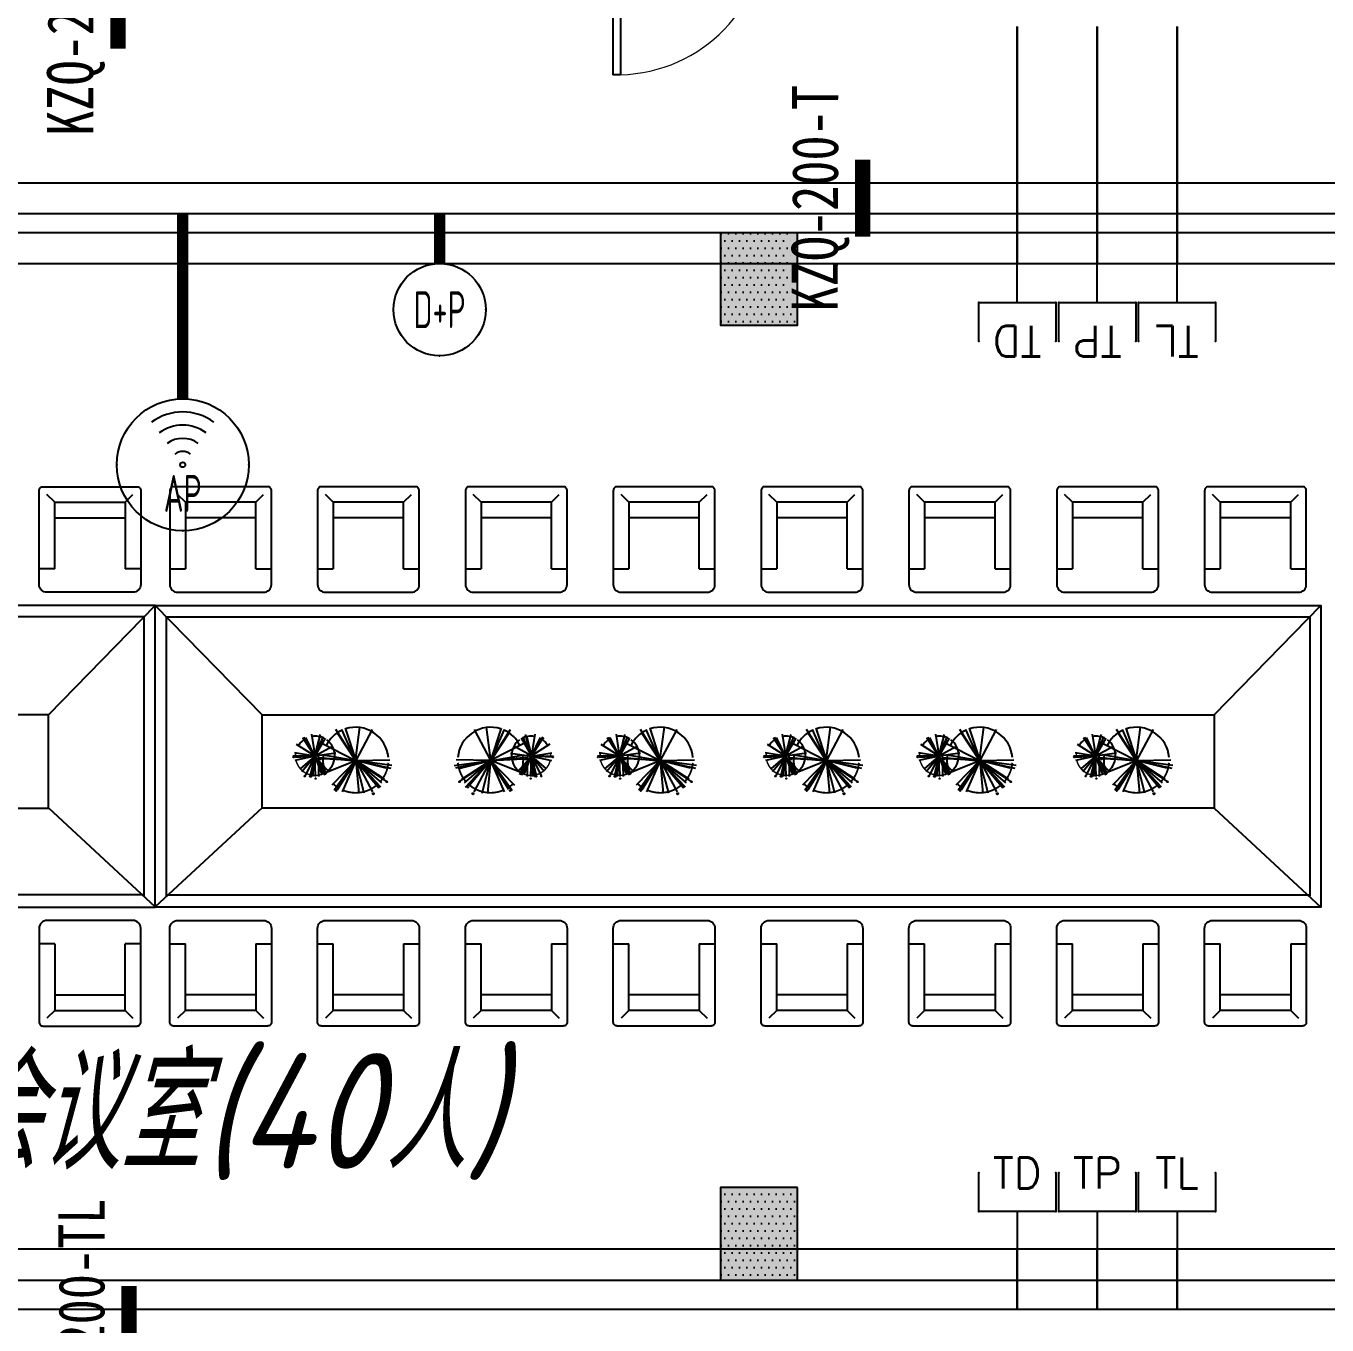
# Model space of a CAD drawing. Extents: x 1398449 to 2142961, y 256969 to 1032940.
# Drawn here: x 1572130 to 1580578, y 309225 to 317659 of the extents above; entities that cross this region are included whole.
import ezdxf
from ezdxf.enums import TextEntityAlignment as Align

# ---------------------------------------------------------------- set-up
doc = ezdxf.new("R2010")
doc.units = 0
doc.header["$LTSCALE"] = 1500
doc.header["$PDSIZE"] = 50
for name, color, linetype in [('1-建筑底图', 8, 'Continuous'), ('CABLETRAY_PDS', 6, 'Continuous'), ('COLU', 7, 'Continuous'), ('EQUIP-通讯', 3, 'Continuous'), ('WIRE-综合布线', 5, 'Continuous'), ('光纤点位', 3, 'Continuous'), ('内网桥架', 1, 'Continuous'), ('墙填充', 252, 'Continuous'), ('抗震支吊架', 2, 'Continuous'), ('红机电话', 3, 'Continuous'), ('结构柱子', 253, 'Continuous'), ('蓝机电话', 3, 'Continuous')]:
    doc.layers.add(name, color=color, linetype=linetype)
doc.layers.add('内网线路', color=1, linetype='Continuous', lineweight=30)
doc.styles.add('_TEL_ATTDEF', font='GBENOR', dxfattribs={"width": 0.8, "height": 3, "bigfont": 'GBCBIG'})
doc.styles.add('_TEL_DIM', font='SIMPLEX', dxfattribs={"width": 0.8, "height": 3.5, "bigfont": 'HZTXT'})
doc.styles.add('kzcad', font='', dxfattribs={"width": 0.8})
doc.styles.get("Standard").update_dxf_attribs({"font": 'gbeitc.shx', "bigfont": 'gbcbig.shx'})
doc.styles.get('kzcad').set_extended_font_data('SimSun')
doc.linetypes.add('JIEDI', pattern='A,1.25,-0.25,0.25,-0.25,0.625,["/",Standard,S=0.6,R=0,X=0,Y=-0.3],0.625,-0.25,0.25,-0.25', length=4)
pattern_1 = [(0, (-733263.436, -708672.53), (23.8125, 47.625), [0, -47.625])]

# ---------------------------------------------------------------- blocks, each defined once
blk = doc.blocks.new('A$C737A27E0')
at = {"layer": '结构柱子'}
h = blk.add_hatch(color=6, dxfattribs=at)
h.dxf.hatch_style = 1
h.paths.add_polyline_path([(26750, 13700), (26750, 14300), (26250, 14300), (26250, 13700)])
h = blk.add_hatch(color=6, dxfattribs=at)
h.dxf.hatch_style = 1
h.paths.add_polyline_path([(26750, 8100), (26250, 8100), (26250, 7500), (26750, 7500)])
at = {"layer": '结构柱子', "color": 6}
for points in [[(26750, 14300), (26250, 14300), (26250, 13700), (26750, 13700)], [(26750, 8100), (26250, 8100), (26250, 7500), (26750, 7500)]]:
    blk.add_lwpolyline(points, close=True, dxfattribs=at)
blk = doc.blocks.new('A$C6ABE5480')
at = {"layer": '墙填充'}
h = blk.add_hatch(dxfattribs=at)
h.set_pattern_fill('DOTS', color=256, scale=30)
h.set_pattern_definition(pattern_1)
h.paths.add_polyline_path([(26750, 13700), (26750, 14300), (26250, 14300), (26250, 13700)])
h = blk.add_hatch(dxfattribs=at)
h.set_pattern_fill('DOTS', color=256, scale=30)
h.set_pattern_definition(pattern_1)
h.paths.add_polyline_path([(26750, 8100), (26250, 8100), (26250, 7500), (26750, 7500)])
at = {"layer": 'COLU', "color": 6}
for points in [[(26750, 14300), (26250, 14300), (26250, 13700), (26750, 13700)], [(26750, 8100), (26250, 8100), (26250, 7500), (26750, 7500)]]:
    blk.add_lwpolyline(points, close=True, dxfattribs=at)
blk = doc.blocks.new('$DorLib2D$00000001')
for p, q in [((0.45, 0.975), (0.5, 0.975)), ((0.45, 0), (0.45, 0.975)), ((0.5, 0), (0.5, 0.975)), ((0.5, 0), (0.45, 0))]:
    blk.add_line(p, q)
at = {"lineweight": 13}
blk.add_arc((0.475, 0), 0.975, 91.46928, 180, dxfattribs=at)
blk = doc.blocks.new('1-五层建筑底图')
at = {"layer": '1-建筑底图'}
for p, q in [((62050, 29000), (45500, 29000)), ((45500, 28800), (62050, 28800)), ((53225.9, 27249.4), (53175.1, 27300.2)), ((53683.1, 27249.4), (53733.9, 27300.2)), ((54074.2, 27249.4), (54023.4, 27300.2)), ((54531.4, 27249.4), (54582.2, 27300.2)), ((55034.2, 27249.4), (54983.4, 27300.2)), ((55491.4, 27249.4), (55542.2, 27300.2)), ((55994.2, 27249.4), (55943.4, 27300.2)), ((56451.4, 27249.4), (56502.2, 27300.2)), ((56954.2, 27249.4), (56903.4, 27300.2)), ((57411.4, 27249.4), (57462.2, 27300.2)), ((57914.2, 27249.4), (57863.4, 27300.2)), ((58371.4, 27249.4), (58422.2, 27300.2)), ((58874.2, 27249.4), (58823.4, 27300.2)), ((59331.4, 27249.4), (59382.2, 27300.2)), ((59834.2, 27249.4), (59783.4, 27300.2)), ((60291.4, 27249.4), (60342.2, 27300.2)), ((60794.2, 27249.4), (60743.4, 27300.2)), ((61251.4, 27249.4), (61302.2, 27300.2)), ((53225.9, 27249.4), (53683.1, 27249.4)), ((53225.9, 26817.6), (53225.9, 27249.4)), ((53683.1, 27249.4), (53683.1, 26817.6)), ((54531.4, 27249.4), (54074.2, 27249.4)), ((54074.2, 27249.4), (54074.2, 26817.6)), ((54531.4, 26817.6), (54531.4, 27249.4)), ((55491.4, 27249.4), (55034.2, 27249.4)), ((55034.2, 27249.4), (55034.2, 26817.6)), ((55491.4, 26817.6), (55491.4, 27249.4)), ((56451.4, 27249.4), (55994.2, 27249.4)), ((55994.2, 27249.4), (55994.2, 26817.6)), ((56451.4, 26817.6), (56451.4, 27249.4)), ((57411.4, 27249.4), (56954.2, 27249.4)), ((56954.2, 27249.4), (56954.2, 26817.6)), ((57411.4, 26817.6), (57411.4, 27249.4)), ((58371.4, 27249.4), (57914.2, 27249.4)), ((57914.2, 27249.4), (57914.2, 26817.6)), ((58371.4, 26817.6), (58371.4, 27249.4)), ((59331.4, 27249.4), (58874.2, 27249.4)), ((58874.2, 27249.4), (58874.2, 26817.6)), ((59331.4, 26817.6), (59331.4, 27249.4)), ((60291.4, 27249.4), (59834.2, 27249.4)), ((59834.2, 27249.4), (59834.2, 26817.6)), ((60291.4, 26817.6), (60291.4, 27249.4)), ((61251.4, 27249.4), (60794.2, 27249.4)), ((60794.2, 27249.4), (60794.2, 26817.6)), ((61251.4, 26817.6), (61251.4, 27249.4)), ((53225.9, 27147.8), (53683.1, 27147.8)), ((54531.4, 27147.8), (54074.2, 27147.8)), ((55491.4, 27147.8), (55034.2, 27147.8)), ((56451.4, 27147.8), (55994.2, 27147.8)), ((57411.4, 27147.8), (56954.2, 27147.8)), ((58371.4, 27147.8), (57914.2, 27147.8)), ((59331.4, 27147.8), (58874.2, 27147.8)), ((60291.4, 27147.8), (59834.2, 27147.8)), ((61251.4, 27147.8), (60794.2, 27147.8)), ((53225.9, 26817.6), (53124.3, 26817.6)), ((53784.7, 26817.6), (53683.1, 26817.6)), ((53972.6, 26817.6), (54074.2, 26817.6)), ((54531.4, 26817.6), (54633, 26817.6)), ((54932.6, 26817.6), (55034.2, 26817.6)), ((55491.4, 26817.6), (55593, 26817.6)), ((55892.6, 26817.6), (55994.2, 26817.6)), ((56451.4, 26817.6), (56553, 26817.6)), ((56852.6, 26817.6), (56954.2, 26817.6)), ((57411.4, 26817.6), (57513, 26817.6)), ((57812.6, 26817.6), (57914.2, 26817.6)), ((58371.4, 26817.6), (58473, 26817.6)), ((58772.6, 26817.6), (58874.2, 26817.6)), ((59331.4, 26817.6), (59433, 26817.6)), ((59732.6, 26817.6), (59834.2, 26817.6)), ((60291.4, 26817.6), (60393, 26817.6)), ((60692.6, 26817.6), (60794.2, 26817.6)), ((61251.4, 26817.6), (61353, 26817.6)), ((53878.7, 26579.3), (53185.7, 25870.5)), ((53878.7, 26579.3), (54571.7, 25870.5)), ((60753.8, 25869.8), (61446.8, 26578.6)), ((53806.7, 26506.6), (46382.5, 26506.6)), ((53806.7, 24694.1), (53806.7, 26507.3)), ((53950.7, 24694.1), (53950.7, 26507.3)), ((53950.7, 26506.6), (61374.8, 26506.6)), ((61374.8, 26506.6), (61374.8, 24693.4)), ((53185.7, 25869.8), (47003.5, 25869.8)), ((53185.7, 25264.4), (53185.7, 25870.5)), ((54571.7, 25264.4), (54571.7, 25870.5)), ((54571.7, 25869.8), (60753.8, 25869.8)), ((60753.8, 25869.8), (60753.8, 25264.4)), ((55178.3, 25572.6), (55051.2, 25774.3)), ((55178.3, 25572.6), (55089.6, 25774.9)), ((55111.8, 25783.4), (55180.1, 25572.1)), ((55178.3, 25572.6), (55207.2, 25789.6)), ((55287.8, 25774), (55180.1, 25572.1)), ((55948.3, 25774), (56056, 25572.1)), ((56057.7, 25572.6), (56028.9, 25789.6)), ((56124.2, 25783.4), (56056, 25572.1)), ((56057.7, 25572.6), (56146.4, 25774.9)), ((56057.7, 25572.6), (56184.9, 25774.3)), ((57156, 25572.6), (57028.9, 25774.3)), ((57156, 25572.6), (57067.3, 25774.9)), ((57089.5, 25783.4), (57157.8, 25572.1)), ((57156, 25572.6), (57184.9, 25789.6)), ((57265.5, 25774), (57157.8, 25572.1)), ((58234.6, 25572.6), (58107.4, 25774.3)), ((58234.6, 25572.6), (58145.9, 25774.9)), ((58168.1, 25783.4), (58236.3, 25572.1)), ((58234.6, 25572.6), (58263.5, 25789.6)), ((58344, 25774), (58236.3, 25572.1)), ((59230.4, 25572.6), (59103.2, 25774.3)), ((59230.4, 25572.6), (59141.7, 25774.9)), ((59163.8, 25783.4), (59232.1, 25572.1)), ((59230.4, 25572.6), (59259.2, 25789.6)), ((59339.8, 25774), (59232.1, 25572.1)), ((60248.1, 25572.6), (60120.9, 25774.3)), ((60248.1, 25572.6), (60159.4, 25774.9)), ((60181.5, 25783.4), (60249.8, 25572.1)), ((60248.1, 25572.6), (60276.9, 25789.6)), ((60357.5, 25774), (60249.8, 25572.1)), ((54841.5, 25725.2), (54914.8, 25602.1)), ((54914.8, 25602.2), (54846.4, 25708.3)), ((54914.8, 25602.1), (54855.8, 25721.7)), ((54893.1, 25743.5), (54914.1, 25608.3)), ((54914.6, 25603), (54952.5, 25740.9)), ((54946.7, 25731.3), (54914.6, 25603)), ((54914.6, 25603), (54968.3, 25724.1)), ((54981.1, 25717.8), (54915, 25602)), ((55056.6, 25756.3), (55178.3, 25572.6)), ((56179.5, 25756.3), (56057.7, 25572.6)), ((56255, 25717.8), (56321, 25602)), ((56321.5, 25603), (56267.7, 25724.1)), ((56321.5, 25603), (56283.5, 25740.9)), ((56289.3, 25731.3), (56321.5, 25603)), ((56394.5, 25725.2), (56321.2, 25602.1)), ((56321.2, 25602.1), (56380.2, 25721.7)), ((56321.2, 25602.2), (56389.6, 25708.3)), ((56342.9, 25743.5), (56322, 25608.3)), ((56819.2, 25725.2), (56892.5, 25602.1)), ((56892.5, 25602.2), (56824.1, 25708.3)), ((56892.5, 25602.1), (56833.5, 25721.7)), ((56870.8, 25743.5), (56891.8, 25608.3)), ((56892.3, 25603), (56930.2, 25740.9)), ((56924.4, 25731.3), (56892.3, 25603)), ((56892.3, 25603), (56946, 25724.1)), ((56958.8, 25717.8), (56892.7, 25602)), ((57034.3, 25756.3), (57156, 25572.6)), ((57897.8, 25725.2), (57971.1, 25602.1)), ((57971.1, 25602.2), (57902.7, 25708.3)), ((57971.1, 25602.1), (57912.1, 25721.7)), ((57949.4, 25743.5), (57970.3, 25608.3)), ((57970.8, 25603), (58008.8, 25740.9)), ((58003, 25731.3), (57970.8, 25603)), ((57970.8, 25603), (58024.6, 25724.1)), ((58037.3, 25717.8), (57971.3, 25602)), ((58112.8, 25756.3), (58234.6, 25572.6)), ((58893.6, 25725.2), (58966.8, 25602.1)), ((58966.9, 25602.2), (58898.4, 25708.3)), ((58966.8, 25602.1), (58907.8, 25721.7)), ((58945.1, 25743.5), (58966.1, 25608.3)), ((58966.6, 25603), (59004.5, 25740.9)), ((58998.7, 25731.3), (58966.6, 25603)), ((58966.6, 25603), (59020.4, 25724.1)), ((59033.1, 25717.8), (58967, 25602)), ((59108.6, 25756.3), (59230.4, 25572.6)), ((59911.3, 25725.2), (59984.5, 25602.1)), ((59984.6, 25602.2), (59916.1, 25708.3)), ((59984.5, 25602.1), (59925.5, 25721.7)), ((59962.8, 25743.5), (59983.8, 25608.3)), ((59984.3, 25603), (60022.2, 25740.9)), ((60016.4, 25731.3), (59984.3, 25603)), ((59984.3, 25603), (60038.1, 25724.1)), ((60050.8, 25717.8), (59984.7, 25602)), ((60126.3, 25756.3), (60248.1, 25572.6)), ((54914.8, 25602.2), (54771.8, 25602.3)), ((54914.5, 25603.2), (54773.9, 25602)), ((54782.6, 25599.3), (54914.8, 25602.2)), ((54782.8, 25593.9), (54914.8, 25602.2)), ((54914.8, 25602.2), (54782.9, 25622.1)), ((54914.8, 25602.2), (54785.3, 25574.1)), ((54794.6, 25679.3), (54914.5, 25603.2)), ((54914.6, 25602.1), (54818.8, 25518.3)), ((54831.4, 25501), (54914.8, 25602.2)), ((54914.8, 25602.2), (54854.4, 25477.7)), ((54914.8, 25602.2), (54884, 25475)), ((54888.8, 25462.7), (54914.8, 25602.2)), ((54902.7, 25469.3), (54914.8, 25602.2)), ((54914.5, 25603.2), (55030.1, 25665.6)), ((54990.7, 25481.2), (54914.5, 25603.2)), ((54960.5, 25489.4), (54914.5, 25603.2)), ((55050.9, 25620.9), (54914.8, 25602.2)), ((54914.8, 25602.2), (55003.2, 25501.8)), ((54919.5, 25468.8), (54914.8, 25602.2)), ((54914.8, 25602.2), (54980.4, 25478)), ((54941.2, 25469.1), (54938.1, 25612.8)), ((55180.2, 25571.9), (54961, 25609.2)), ((54968.1, 25680.8), (55171.1, 25577)), ((56055.9, 25571.9), (56275, 25609.2)), ((56267.9, 25680.8), (56065, 25577)), ((56185.1, 25620.9), (56321.2, 25602.2)), ((56321.5, 25603.2), (56205.9, 25665.6)), ((56321.2, 25602.2), (56232.8, 25501.8)), ((56245.3, 25481.2), (56321.5, 25603.2)), ((56321.2, 25602.2), (56255.6, 25478)), ((56275.5, 25489.4), (56321.5, 25603.2)), ((56294.8, 25469.1), (56297.9, 25612.8)), ((56316.5, 25468.8), (56321.2, 25602.2)), ((56321.2, 25602.2), (56453.1, 25622.1)), ((56321.2, 25602.2), (56464.2, 25602.3)), ((56321.2, 25602.2), (56450.8, 25574.1)), ((56453.4, 25599.3), (56321.2, 25602.2)), ((56453.3, 25593.9), (56321.2, 25602.2)), ((56321.2, 25602.2), (56352, 25475)), ((56347.2, 25462.7), (56321.2, 25602.2)), ((56333.3, 25469.3), (56321.2, 25602.2)), ((56404.7, 25501), (56321.2, 25602.2)), ((56321.2, 25602.2), (56381.6, 25477.7)), ((56321.4, 25602.1), (56417.2, 25518.3)), ((56441.4, 25679.3), (56321.5, 25603.2)), ((56321.5, 25603.2), (56462.1, 25602)), ((56892.5, 25602.2), (56749.5, 25602.3)), ((56892.2, 25603.2), (56751.6, 25602)), ((56760.3, 25599.3), (56892.5, 25602.2)), ((56760.5, 25593.9), (56892.5, 25602.2)), ((56892.5, 25602.2), (56760.6, 25622.1)), ((56892.5, 25602.2), (56763, 25574.1)), ((56772.3, 25679.3), (56892.2, 25603.2)), ((56892.3, 25602.1), (56796.5, 25518.3)), ((56809.1, 25501), (56892.5, 25602.2)), ((56892.5, 25602.2), (56832.1, 25477.7)), ((56892.5, 25602.2), (56861.7, 25475)), ((56866.5, 25462.7), (56892.5, 25602.2)), ((56880.4, 25469.3), (56892.5, 25602.2)), ((56892.2, 25603.2), (57007.8, 25665.6)), ((56968.4, 25481.2), (56892.2, 25603.2)), ((56938.2, 25489.4), (56892.2, 25603.2)), ((57028.6, 25620.9), (56892.5, 25602.2)), ((56892.5, 25602.2), (56980.9, 25501.8)), ((56897.2, 25468.8), (56892.5, 25602.2)), ((56892.5, 25602.2), (56958.1, 25478)), ((56918.9, 25469.1), (56915.8, 25612.8)), ((57157.9, 25571.9), (56938.7, 25609.2)), ((56945.8, 25680.8), (57148.8, 25577)), ((57971.1, 25602.2), (57828.1, 25602.3)), ((57970.8, 25603.2), (57830.2, 25602)), ((57838.9, 25599.3), (57971.1, 25602.2)), ((57839, 25593.9), (57971.1, 25602.2)), ((57971.1, 25602.2), (57839.2, 25622.1)), ((57971.1, 25602.2), (57841.5, 25574.1)), ((57850.9, 25679.3), (57970.8, 25603.2)), ((57970.9, 25602.1), (57875.1, 25518.3)), ((57887.6, 25501), (57971.1, 25602.2)), ((57971.1, 25602.2), (57910.7, 25477.7)), ((57971.1, 25602.2), (57940.3, 25475)), ((57945.1, 25462.7), (57971.1, 25602.2)), ((57959, 25469.3), (57971.1, 25602.2)), ((57970.8, 25603.2), (58086.4, 25665.6)), ((58047, 25481.2), (57970.8, 25603.2)), ((58016.8, 25489.4), (57970.8, 25603.2)), ((58107.2, 25620.9), (57971.1, 25602.2)), ((57971.1, 25602.2), (58059.5, 25501.8)), ((57975.8, 25468.8), (57971.1, 25602.2)), ((57971.1, 25602.2), (58036.7, 25478)), ((57997.5, 25469.1), (57994.4, 25612.8)), ((58236.4, 25571.9), (58017.3, 25609.2)), ((58024.4, 25680.8), (58227.3, 25577)), ((58966.9, 25602.2), (58823.8, 25602.3)), ((58966.5, 25603.2), (58826, 25602)), ((58834.6, 25599.3), (58966.9, 25602.2)), ((58834.8, 25593.9), (58966.9, 25602.2)), ((58966.9, 25602.2), (58834.9, 25622.1)), ((58966.9, 25602.2), (58837.3, 25574.1)), ((58846.7, 25679.3), (58966.5, 25603.2)), ((58966.6, 25602.1), (58870.8, 25518.3)), ((58883.4, 25501), (58966.9, 25602.2)), ((58966.9, 25602.2), (58906.4, 25477.7)), ((58966.9, 25602.2), (58936, 25475)), ((58940.8, 25462.7), (58966.9, 25602.2)), ((58954.7, 25469.3), (58966.8, 25602.2)), ((58966.5, 25603.2), (59082.1, 25665.6)), ((59042.7, 25481.2), (58966.5, 25603.2)), ((59012.5, 25489.4), (58966.5, 25603.2)), ((58971.5, 25468.8), (58966.8, 25602.2)), ((59102.9, 25620.9), (58966.9, 25602.2)), ((58966.9, 25602.2), (59055.2, 25501.8)), ((58966.9, 25602.2), (59032.4, 25478)), ((58993.2, 25469.1), (58990.2, 25612.8)), ((59232.2, 25571.9), (59013, 25609.2)), ((59020.1, 25680.8), (59223.1, 25577)), ((59984.6, 25602.2), (59841.5, 25602.3)), ((59984.2, 25603.2), (59843.7, 25602)), ((59852.3, 25599.3), (59984.6, 25602.2)), ((59852.5, 25593.9), (59984.6, 25602.2)), ((59984.6, 25602.2), (59852.7, 25622.1)), ((59984.6, 25602.2), (59855, 25574.1)), ((59864.4, 25679.3), (59984.2, 25603.2)), ((59984.3, 25602.1), (59888.5, 25518.3)), ((59901.1, 25501), (59984.6, 25602.2)), ((59984.6, 25602.2), (59924.1, 25477.7)), ((59984.6, 25602.2), (59953.7, 25475)), ((59958.5, 25462.7), (59984.6, 25602.2)), ((59972.4, 25469.3), (59984.5, 25602.2)), ((59984.2, 25603.2), (60099.8, 25665.6)), ((60060.4, 25481.2), (59984.2, 25603.2)), ((60030.2, 25489.4), (59984.2, 25603.2)), ((59989.2, 25468.8), (59984.5, 25602.2)), ((60120.6, 25620.9), (59984.6, 25602.2)), ((59984.6, 25602.2), (60072.9, 25501.8)), ((59984.6, 25602.2), (60050.1, 25478)), ((60010.9, 25469.1), (60007.9, 25612.8)), ((60249.9, 25571.9), (60030.7, 25609.2)), ((60037.8, 25680.8), (60240.8, 25577)), ((54942.4, 25593.3), (55180.2, 25571.9)), ((54958.5, 25485.2), (55178.3, 25572.6)), ((55180.1, 25572.1), (54969.9, 25583.4)), ((55180.1, 25572.1), (55024.2, 25413.5)), ((55180.1, 25572.1), (55040.1, 25379)), ((55178.3, 25572.6), (55042.6, 25381.7)), ((55054.8, 25390.7), (55180.1, 25572.1)), ((55062.2, 25385.7), (55180.1, 25572.1)), ((55180.1, 25572.1), (55091.4, 25369.6)), ((55415.8, 25540.4), (55178.1, 25572.7)), ((55377, 25523.4), (55178.3, 25572.6)), ((55377.6, 25439.6), (55178.3, 25572.6)), ((55179.8, 25572.1), (55402.7, 25578.4)), ((55179.8, 25572.1), (55408.8, 25523.9)), ((55180, 25571.6), (55199.5, 25360.4)), ((55350.1, 25428.6), (55180.1, 25572.1)), ((55366.8, 25451.1), (55180.1, 25572.1)), ((55343, 25400.5), (55180.1, 25572.1)), ((55180.1, 25572.1), (55321.6, 25406)), ((55180.1, 25572.1), (55289.1, 25368.8)), ((55235.1, 25360.4), (55180.1, 25572.1)), ((55820.2, 25540.4), (56057.9, 25572.7)), ((56056.2, 25572.1), (55827.2, 25523.9)), ((56056.2, 25572.1), (55833.3, 25578.4)), ((55858.4, 25439.6), (56057.7, 25572.6)), ((55859, 25523.4), (56057.7, 25572.6)), ((55869.3, 25451.1), (56056, 25572.1)), ((55885.9, 25428.6), (56056, 25572.1)), ((55893, 25400.5), (56056, 25572.1)), ((56056, 25572.1), (55914.4, 25406)), ((56056, 25572.1), (55946.9, 25368.8)), ((56000.9, 25360.4), (56056, 25572.1)), ((56056, 25571.6), (56036.5, 25360.4)), ((56293.6, 25593.3), (56055.9, 25571.9)), ((56056, 25572.1), (56266.1, 25583.4)), ((56056, 25572.1), (56144.6, 25369.6)), ((56173.9, 25385.7), (56056, 25572.1)), ((56056, 25572.1), (56195.9, 25379)), ((56181.2, 25390.7), (56056, 25572.1)), ((56056, 25572.1), (56211.8, 25413.5)), ((56057.7, 25572.6), (56193.4, 25381.7)), ((56277.5, 25485.2), (56057.7, 25572.6)), ((56920.1, 25593.3), (57157.9, 25571.9)), ((56936.2, 25485.2), (57156, 25572.6)), ((57157.8, 25572.1), (56947.6, 25583.4)), ((57157.8, 25572.1), (57001.9, 25413.5)), ((57157.8, 25572.1), (57017.8, 25379)), ((57156, 25572.6), (57020.3, 25381.7)), ((57032.5, 25390.7), (57157.8, 25572.1)), ((57039.9, 25385.7), (57157.8, 25572.1)), ((57157.8, 25572.1), (57069.1, 25369.6)), ((57393.5, 25540.4), (57155.8, 25572.7)), ((57354.7, 25523.4), (57156, 25572.6)), ((57355.3, 25439.6), (57156, 25572.6)), ((57157.5, 25572.1), (57380.4, 25578.4)), ((57157.5, 25572.1), (57386.5, 25523.9)), ((57157.7, 25571.6), (57177.2, 25360.4)), ((57327.8, 25428.6), (57157.8, 25572.1)), ((57344.5, 25451.1), (57157.8, 25572.1)), ((57320.7, 25400.5), (57157.8, 25572.1)), ((57157.8, 25572.1), (57299.3, 25406)), ((57157.8, 25572.1), (57266.8, 25368.8)), ((57212.8, 25360.4), (57157.8, 25572.1)), ((57998.7, 25593.3), (58236.4, 25571.9)), ((58014.8, 25485.2), (58234.6, 25572.6)), ((58236.3, 25572.1), (58026.2, 25583.4)), ((58236.3, 25572.1), (58080.5, 25413.5)), ((58236.3, 25572.1), (58096.4, 25379)), ((58234.6, 25572.6), (58098.9, 25381.7)), ((58111.1, 25390.7), (58236.3, 25572.1)), ((58118.4, 25385.7), (58236.3, 25572.1)), ((58236.3, 25572.1), (58147.7, 25369.6)), ((58472.1, 25540.4), (58234.4, 25572.7)), ((58433.3, 25523.4), (58234.6, 25572.6)), ((58433.9, 25439.6), (58234.6, 25572.6)), ((58236.1, 25572.1), (58459, 25578.4)), ((58236.1, 25572.1), (58465.1, 25523.9)), ((58406.4, 25428.6), (58236.3, 25572.1)), ((58423, 25451.1), (58236.3, 25572.1)), ((58399.3, 25400.5), (58236.3, 25572.1)), ((58236.3, 25572.1), (58377.9, 25406)), ((58236.3, 25572.1), (58345.4, 25368.8)), ((58291.4, 25360.4), (58236.3, 25572.1)), ((58236.3, 25571.6), (58255.8, 25360.4)), ((58994.4, 25593.3), (59232.2, 25571.9)), ((59010.5, 25485.2), (59230.4, 25572.6)), ((59232.1, 25572.1), (59021.9, 25583.4)), ((59232.1, 25572.1), (59076.2, 25413.5)), ((59232.1, 25572.1), (59092.1, 25379)), ((59230.4, 25572.6), (59094.6, 25381.7)), ((59106.8, 25390.7), (59232.1, 25572.1)), ((59114.2, 25385.7), (59232.1, 25572.1)), ((59232.1, 25572.1), (59143.4, 25369.6)), ((59467.8, 25540.4), (59230.1, 25572.7)), ((59429, 25523.4), (59230.4, 25572.6)), ((59429.7, 25439.6), (59230.4, 25572.6)), ((59231.8, 25572.1), (59454.7, 25578.4)), ((59231.8, 25572.1), (59460.9, 25523.9)), ((59232, 25571.6), (59251.5, 25360.4)), ((59402.1, 25428.6), (59232.1, 25572.1)), ((59418.8, 25451.1), (59232.1, 25572.1)), ((59395, 25400.5), (59232.1, 25572.1)), ((59232.1, 25572.1), (59373.7, 25406)), ((59232.1, 25572.1), (59341.1, 25368.8)), ((59287.2, 25360.4), (59232.1, 25572.1)), ((60012.1, 25593.3), (60249.9, 25571.9)), ((60028.2, 25485.2), (60248.1, 25572.6)), ((60249.8, 25572.1), (60039.6, 25583.4)), ((60249.8, 25572.1), (60093.9, 25413.5)), ((60249.8, 25572.1), (60109.8, 25379)), ((60248.1, 25572.6), (60112.3, 25381.7)), ((60124.5, 25390.7), (60249.8, 25572.1)), ((60131.9, 25385.7), (60249.8, 25572.1)), ((60249.8, 25572.1), (60161.1, 25369.6)), ((60485.5, 25540.4), (60247.8, 25572.7)), ((60446.7, 25523.4), (60248.1, 25572.6)), ((60447.4, 25439.6), (60248.1, 25572.6)), ((60249.5, 25572.1), (60472.4, 25578.4)), ((60249.5, 25572.1), (60478.6, 25523.9)), ((60249.7, 25571.6), (60269.2, 25360.4)), ((60419.8, 25428.6), (60249.8, 25572.1)), ((60436.5, 25451.1), (60249.8, 25572.1)), ((60412.7, 25400.5), (60249.8, 25572.1)), ((60249.8, 25572.1), (60391.4, 25406)), ((60249.8, 25572.1), (60358.8, 25368.8)), ((60304.9, 25360.4), (60249.8, 25572.1)), ((47003.5, 25264.4), (53185.7, 25264.4)), ((53185.7, 25265.1), (53878.7, 24622.1)), ((54571.7, 25265.1), (53878.7, 24622.1)), ((60753.8, 25264.4), (54571.7, 25264.4)), ((60753.8, 25264.4), (61446.8, 24621.4)), ((53806.7, 24700.2), (46382.5, 24700.2)), ((53950.7, 24700.2), (61374.8, 24700.2)), ((53225.9, 24382.4), (53124.3, 24382.4)), ((53225.9, 24382.4), (53225.9, 23950.6)), ((53784.7, 24382.4), (53683.1, 24382.4)), ((53683.1, 23950.6), (53683.1, 24382.4)), ((53972.6, 24382.4), (54074.2, 24382.4)), ((54074.2, 23950.6), (54074.2, 24382.4)), ((54531.4, 24382.4), (54633, 24382.4)), ((54531.4, 24382.4), (54531.4, 23950.6)), ((54932.6, 24382.4), (55034.2, 24382.4)), ((55034.2, 23950.6), (55034.2, 24382.4)), ((55491.4, 24382.4), (55593, 24382.4)), ((55491.4, 24382.4), (55491.4, 23950.6)), ((55892.6, 24382.4), (55994.2, 24382.4)), ((55994.2, 23950.6), (55994.2, 24382.4)), ((56451.4, 24382.4), (56553, 24382.4)), ((56451.4, 24382.4), (56451.4, 23950.6)), ((56852.6, 24382.4), (56954.2, 24382.4)), ((56954.2, 23950.6), (56954.2, 24382.4)), ((57411.4, 24382.4), (57513, 24382.4)), ((57411.4, 24382.4), (57411.4, 23950.6)), ((57812.6, 24382.4), (57914.2, 24382.4)), ((57914.2, 23950.6), (57914.2, 24382.4)), ((58371.4, 24382.4), (58473, 24382.4)), ((58371.4, 24382.4), (58371.4, 23950.6)), ((58772.6, 24382.4), (58874.2, 24382.4)), ((58874.2, 23950.6), (58874.2, 24382.4)), ((59331.4, 24382.4), (59433, 24382.4)), ((59331.4, 24382.4), (59331.4, 23950.6)), ((59732.6, 24382.4), (59834.2, 24382.4)), ((59834.2, 23950.6), (59834.2, 24382.4)), ((60291.4, 24382.4), (60393, 24382.4)), ((60291.4, 24382.4), (60291.4, 23950.6)), ((60692.6, 24382.4), (60794.2, 24382.4)), ((60794.2, 23950.6), (60794.2, 24382.4)), ((61251.4, 24382.4), (61251.4, 23950.6)), ((61251.4, 24382.4), (61353, 24382.4)), ((53225.9, 24052.2), (53683.1, 24052.2)), ((54531.4, 24052.2), (54074.2, 24052.2)), ((55491.4, 24052.2), (55034.2, 24052.2)), ((56451.4, 24052.2), (55994.2, 24052.2)), ((57411.4, 24052.2), (56954.2, 24052.2)), ((58371.4, 24052.2), (57914.2, 24052.2)), ((59331.4, 24052.2), (58874.2, 24052.2)), ((60291.4, 24052.2), (59834.2, 24052.2)), ((61251.4, 24052.2), (60794.2, 24052.2)), ((53225.9, 23950.6), (53175.1, 23899.8)), ((53225.9, 23950.6), (53683.1, 23950.6)), ((53683.1, 23950.6), (53733.9, 23899.8)), ((54074.2, 23950.6), (54023.4, 23899.8)), ((54531.4, 23950.6), (54074.2, 23950.6)), ((54531.4, 23950.6), (54582.2, 23899.8)), ((55034.2, 23950.6), (54983.4, 23899.8)), ((55491.4, 23950.6), (55034.2, 23950.6)), ((55491.4, 23950.6), (55542.2, 23899.8)), ((55994.2, 23950.6), (55943.4, 23899.8)), ((56451.4, 23950.6), (55994.2, 23950.6)), ((56451.4, 23950.6), (56502.2, 23899.8)), ((56954.2, 23950.6), (56903.4, 23899.8)), ((57411.4, 23950.6), (56954.2, 23950.6)), ((57411.4, 23950.6), (57462.2, 23899.8)), ((57914.2, 23950.6), (57863.4, 23899.8)), ((58371.4, 23950.6), (57914.2, 23950.6)), ((58371.4, 23950.6), (58422.2, 23899.8)), ((58874.2, 23950.6), (58823.4, 23899.8)), ((59331.4, 23950.6), (58874.2, 23950.6)), ((59331.4, 23950.6), (59382.2, 23899.8)), ((59834.2, 23950.6), (59783.4, 23899.8)), ((60291.4, 23950.6), (59834.2, 23950.6)), ((60291.4, 23950.6), (60342.2, 23899.8)), ((60794.2, 23950.6), (60743.4, 23899.8)), ((61251.4, 23950.6), (60794.2, 23950.6)), ((61251.4, 23950.6), (61302.2, 23899.8)), ((62050, 22400), (45500, 22400)), ((45500, 22200), (62050, 22200))]:
    blk.add_line(p, q, dxfattribs=at)
for points in [[(53124.3, 26716), (53124.3, 27325.6, -0.414214), (53149.7, 27351), (53759.3, 27351, -0.414214), (53784.7, 27325.6), (53784.7, 26716, -0.414214), (53733.9, 26665.2), (53175.1, 26665.2, -0.414214)], [(54633, 26716), (54633, 27325.6, 0.414214), (54607.6, 27351), (53998, 27351, 0.414214), (53972.6, 27325.6), (53972.6, 26716, 0.414214), (54023.4, 26665.2), (54582.2, 26665.2, 0.414214)], [(55593, 26716), (55593, 27325.6, 0.414214), (55567.6, 27351), (54958, 27351, 0.414214), (54932.6, 27325.6), (54932.6, 26716, 0.414214), (54983.4, 26665.2), (55542.2, 26665.2, 0.414214)], [(56553, 26716), (56553, 27325.6, 0.414214), (56527.6, 27351), (55918, 27351, 0.414214), (55892.6, 27325.6), (55892.6, 26716, 0.414214), (55943.4, 26665.2), (56502.2, 26665.2, 0.414214)], [(57513, 26716), (57513, 27325.6, 0.414214), (57487.6, 27351), (56878, 27351, 0.414214), (56852.6, 27325.6), (56852.6, 26716, 0.414214), (56903.4, 26665.2), (57462.2, 26665.2, 0.414214)], [(58473, 26716), (58473, 27325.6, 0.414214), (58447.6, 27351), (57838, 27351, 0.414214), (57812.6, 27325.6), (57812.6, 26716, 0.414214), (57863.4, 26665.2), (58422.2, 26665.2, 0.414214)], [(59433, 26716), (59433, 27325.6, 0.414214), (59407.6, 27351), (58798, 27351, 0.414214), (58772.6, 27325.6), (58772.6, 26716, 0.414214), (58823.4, 26665.2), (59382.2, 26665.2, 0.414214)], [(60393, 26716), (60393, 27325.6, 0.414214), (60367.6, 27351), (59758, 27351, 0.414214), (59732.6, 27325.6), (59732.6, 26716, 0.414214), (59783.4, 26665.2), (60342.2, 26665.2, 0.414214)], [(61353, 26716), (61353, 27325.6, 0.414214), (61327.6, 27351), (60718, 27351, 0.414214), (60692.6, 27325.6), (60692.6, 26716, 0.414214), (60743.4, 26665.2), (61302.2, 26665.2, 0.414214)], [(53124.3, 24484), (53124.3, 23874.4, 0.414214), (53149.7, 23849), (53759.3, 23849, 0.414214), (53784.7, 23874.4), (53784.7, 24484, 0.414214), (53733.9, 24534.8), (53175.1, 24534.8, 0.414214)], [(54633, 24484), (54633, 23874.4, -0.414214), (54607.6, 23849), (53998, 23849, -0.414214), (53972.6, 23874.4), (53972.6, 24484, -0.414214), (54023.4, 24534.8), (54582.2, 24534.8, -0.414214)], [(55593, 24484), (55593, 23874.4, -0.414214), (55567.6, 23849), (54958, 23849, -0.414214), (54932.6, 23874.4), (54932.6, 24484, -0.414214), (54983.4, 24534.8), (55542.2, 24534.8, -0.414214)], [(56553, 24484), (56553, 23874.4, -0.414214), (56527.6, 23849), (55918, 23849, -0.414214), (55892.6, 23874.4), (55892.6, 24484, -0.414214), (55943.4, 24534.8), (56502.2, 24534.8, -0.414214)], [(57513, 24484), (57513, 23874.4, -0.414214), (57487.6, 23849), (56878, 23849, -0.414214), (56852.6, 23874.4), (56852.6, 24484, -0.414214), (56903.4, 24534.8), (57462.2, 24534.8, -0.414214)], [(58473, 24484), (58473, 23874.4, -0.414214), (58447.6, 23849), (57838, 23849, -0.414214), (57812.6, 23874.4), (57812.6, 24484, -0.414214), (57863.4, 24534.8), (58422.2, 24534.8, -0.414214)], [(59433, 24484), (59433, 23874.4, -0.414214), (59407.6, 23849), (58798, 23849, -0.414214), (58772.6, 23874.4), (58772.6, 24484, -0.414214), (58823.4, 24534.8), (59382.2, 24534.8, -0.414214)], [(60393, 24484), (60393, 23874.4, -0.414214), (60367.6, 23849), (59758, 23849, -0.414214), (59732.6, 23874.4), (59732.6, 24484, -0.414214), (59783.4, 24534.8), (60342.2, 24534.8, -0.414214)], [(61353, 24484), (61353, 23874.4, -0.414214), (61327.6, 23849), (60718, 23849, -0.414214), (60692.6, 23874.4), (60692.6, 24484, -0.414214), (60743.4, 24534.8), (61302.2, 24534.8, -0.414214)]]:
    blk.add_lwpolyline(points, format="xyb", close=True, dxfattribs=at)
for points in [[(53877.9, 26578.6), (46310.5, 26578.6), (46310.5, 24621.4), (53878.7, 24621.4), (53878.7, 26579.3)], [(53879.4, 26578.6), (61446.8, 26578.6), (61446.8, 24621.4), (53878.7, 24621.4), (53878.7, 26579.3)]]:
    blk.add_lwpolyline(points, dxfattribs=at)
for points, const_width in [([(54825, 25691.7, 0.052412), (54809.3, 25670.1, 0.052412)], 9.6), ([(56411, 25691.7, -0.052412), (56426.7, 25670.1, -0.052412)], 9.6), ([(56802.7, 25691.7, 0.052412), (56787, 25670.1, 0.052412)], 9.6), ([(57881.3, 25691.7, 0.052412), (57865.6, 25670.1, 0.052412)], 9.6), ([(58877, 25691.7, 0.052412), (58861.3, 25670.1, 0.052412)], 9.6), ([(59894.7, 25691.7, 0.052412), (59879, 25670.1, 0.052412)], 9.6), ([(54790.4, 25621, 0.052412), (54789.5, 25594.3, 0.052412)], 9.6), ([(56445.6, 25621, -0.052412), (56446.5, 25594.3, -0.052412)], 9.6), ([(56768.1, 25621, 0.052412), (56767.2, 25594.3, 0.052412)], 9.6), ([(57846.7, 25621, 0.052412), (57845.8, 25594.3, 0.052412)], 9.6), ([(58842.4, 25621, 0.052412), (58841.5, 25594.3, 0.052412)], 9.6), ([(59860.1, 25621, 0.052412), (59859.2, 25594.3, 0.052412)], 9.6), ([(54792.3, 25575.6, 0.165159), (54835.2, 25505.6, 0.165159)], 9.6), ([(54971.5, 25538.2, 0.052412), (54985.2, 25495.9, 0.052412)], 12), ([(55340.6, 25436.6, 0.15868), (55392, 25557.9, 0.15868)], 12), ([(55895.4, 25436.6, -0.15868), (55844, 25557.9, -0.15868)], 12), ([(56264.5, 25538.2, -0.052412), (56250.8, 25495.9, -0.052412)], 12), ([(56443.7, 25575.6, -0.165159), (56400.9, 25505.6, -0.165159)], 9.6), ([(56770, 25575.6, 0.165159), (56812.9, 25505.6, 0.165159)], 9.6), ([(56949.2, 25538.2, 0.052412), (56962.9, 25495.9, 0.052412)], 12), ([(57318.3, 25436.6, 0.15868), (57369.7, 25557.9, 0.15868)], 12), ([(57848.6, 25575.6, 0.165159), (57891.4, 25505.6, 0.165159)], 9.6), ([(58027.8, 25538.2, 0.052412), (58041.5, 25495.9, 0.052412)], 12), ([(58396.9, 25436.6, 0.15868), (58448.3, 25557.9, 0.15868)], 12), ([(58844.3, 25575.6, 0.165159), (58887.2, 25505.6, 0.165159)], 9.6), ([(59023.5, 25538.2, 0.052412), (59037.3, 25495.9, 0.052412)], 12), ([(59392.7, 25436.6, 0.15868), (59444, 25557.9, 0.15868)], 12), ([(59862, 25575.6, 0.165159), (59904.9, 25505.6, 0.165159)], 9.6), ([(60041.2, 25538.2, 0.052412), (60055, 25495.9, 0.052412)], 12), ([(60410.4, 25436.6, 0.15868), (60461.7, 25557.9, 0.15868)], 12), ([(54835.2, 25505.6, 0.124714), (54891.7, 25478.5, 0.124714)], 9.6), ([(54905.5, 25476.5, 0.15868), (54982.6, 25494.2, 0.15868)], 9.6), ([(55033, 25422.4, 0.052412), (55068.2, 25395.2, 0.052412)], 12), ([(56203, 25422.4, -0.052412), (56167.8, 25395.2, -0.052412)], 12), ([(56330.5, 25476.5, -0.15868), (56253.5, 25494.2, -0.15868)], 9.6), ([(56400.9, 25505.6, -0.124714), (56344.3, 25478.5, -0.124714)], 9.6), ([(56812.9, 25505.6, 0.124714), (56869.4, 25478.5, 0.124714)], 9.6), ([(56883.2, 25476.5, 0.15868), (56960.3, 25494.2, 0.15868)], 9.6), ([(57010.7, 25422.4, 0.052412), (57045.9, 25395.2, 0.052412)], 12), ([(57891.4, 25505.6, 0.124714), (57948, 25478.5, 0.124714)], 9.6), ([(57961.8, 25476.5, 0.15868), (58038.8, 25494.2, 0.15868)], 9.6), ([(58089.3, 25422.4, 0.052412), (58124.5, 25395.2, 0.052412)], 12), ([(58887.2, 25505.6, 0.124714), (58943.8, 25478.5, 0.124714)], 9.6), ([(58957.5, 25476.5, 0.15868), (59034.6, 25494.2, 0.15868)], 9.6), ([(59085, 25422.4, 0.052412), (59120.2, 25395.2, 0.052412)], 12), ([(59904.9, 25505.6, 0.124714), (59961.5, 25478.5, 0.124714)], 9.6), ([(59975.3, 25476.5, 0.15868), (60052.3, 25494.2, 0.15868)], 9.6), ([(60102.7, 25422.4, 0.052412), (60137.9, 25395.2, 0.052412)], 12), ([(55096.2, 25380.6, 0.165159), (55232.6, 25370, 0.165159)], 12), ([(55232.6, 25370, 0.124714), (55324.5, 25420, 0.124714)], 12), ([(56003.4, 25370, -0.124714), (55911.6, 25420, -0.124714)], 12), ([(56139.8, 25380.6, -0.165159), (56003.4, 25370, -0.165159)], 12), ([(57073.9, 25380.6, 0.165159), (57210.3, 25370, 0.165159)], 12), ([(57210.3, 25370, 0.124714), (57302.2, 25420, 0.124714)], 12), ([(58152.5, 25380.6, 0.165159), (58288.9, 25370, 0.165159)], 12), ([(58288.9, 25370, 0.124714), (58380.7, 25420, 0.124714)], 12), ([(59148.2, 25380.6, 0.165159), (59284.7, 25370, 0.165159)], 12), ([(59284.7, 25370, 0.124714), (59376.5, 25420, 0.124714)], 12), ([(60165.9, 25380.6, 0.165159), (60302.4, 25370, 0.165159)], 12), ([(60302.4, 25370, 0.124714), (60394.2, 25420, 0.124714)], 12)]:
    blk.add_lwpolyline(points, format="xyb", dxfattribs=dict(at, const_width=const_width))
for points in [[(54858.1, 25717, 0.135784), (54808.2, 25670.7, 0.135784)], [(56377.9, 25717, -0.135784), (56427.8, 25670.7, -0.135784)], [(56835.8, 25717, 0.135784), (56785.9, 25670.7, 0.135784)], [(57914.4, 25717, 0.135784), (57864.5, 25670.7, 0.135784)], [(58910.1, 25717, 0.135784), (58860.2, 25670.7, 0.135784)], [(59927.8, 25717, 0.135784), (59877.9, 25670.7, 0.135784)]]:
    blk.add_lwpolyline(points, format="xyb", dxfattribs=at)
for centre, radius in [((54839.6, 25716.4), 1.87), ((56396.4, 25716.4), 1.87), ((56817.3, 25716.4), 1.87), ((57895.9, 25716.4), 1.87), ((58891.7, 25716.4), 1.87), ((59909.4, 25716.4), 1.87), ((54775.6, 25595.5), 1.87), ((56460.4, 25595.5), 1.87), ((56753.3, 25595.5), 1.87), ((57831.9, 25595.5), 1.87), ((58827.6, 25595.5), 1.87), ((59845.3, 25595.5), 1.87), ((54952.4, 25582.2), 3.11), ((56283.6, 25582.2), 3.11), ((56930.1, 25582.2), 3.11), ((58008.7, 25582.2), 3.11), ((59004.4, 25582.2), 3.11), ((60022.1, 25582.2), 3.11), ((54850.6, 25471.2), 2.8), ((54883.6, 25470), 1.87), ((54919.7, 25455.7), 1.87), ((55382.6, 25435.5), 3.11), ((55853.5, 25435.5), 3.11), ((56316.3, 25455.7), 1.87), ((56352.4, 25470), 1.87), ((56385.4, 25471.2), 2.8), ((56828.3, 25471.2), 2.8), ((56861.3, 25470), 1.87), ((56897.4, 25455.7), 1.87), ((57360.3, 25435.5), 3.11), ((57906.9, 25471.2), 2.8), ((57939.9, 25470), 1.87), ((57976, 25455.7), 1.87), ((58438.8, 25435.5), 3.11), ((58902.6, 25471.2), 2.8), ((58935.6, 25470), 1.87), ((58971.7, 25455.7), 1.87), ((59434.6, 25435.5), 3.11), ((59920.3, 25471.2), 2.8), ((59953.3, 25470), 1.87), ((59989.4, 25455.7), 1.87), ((60452.3, 25435.5), 3.11), ((55053, 25377.5), 3.11), ((55294.1, 25357.3), 4.67), ((55328, 25400.7), 3.11), ((55908.1, 25400.7), 3.11), ((55941.9, 25357.3), 4.67), ((56183, 25377.5), 3.11), ((57030.7, 25377.5), 3.11), ((57271.8, 25357.3), 4.67), ((57305.7, 25400.7), 3.11), ((58109.3, 25377.5), 3.11), ((58350.4, 25357.3), 4.67), ((58384.2, 25400.7), 3.11), ((59105, 25377.5), 3.11), ((59346.1, 25357.3), 4.67), ((59380, 25400.7), 3.11), ((60122.7, 25377.5), 3.11), ((60363.8, 25357.3), 4.67), ((60397.7, 25400.7), 3.11)]:
    blk.add_circle(centre, radius, dxfattribs=at)
for centre, radius, start, end in [((55180, 25576.2), 212.8, 114.48178, 153.82886), ((55180, 25576.2), 212.8, 4.31891, 108.2403), ((56056, 25576.2), 212.8, 71.7597, 175.68109), ((56056, 25576.2), 212.8, 26.17114, 65.51822), ((57157.7, 25576.2), 212.8, 114.48178, 153.82886), ((57157.7, 25576.2), 212.8, 4.31891, 108.2403), ((58236.3, 25576.2), 212.8, 114.48178, 153.82886), ((58236.3, 25576.2), 212.8, 4.31891, 108.2403), ((59232.1, 25576.2), 212.8, 114.48178, 153.82886), ((59232.1, 25576.2), 212.8, 4.31891, 108.2403), ((60249.8, 25576.2), 212.8, 114.48178, 153.82886), ((60249.8, 25576.2), 212.8, 4.31891, 108.2403), ((54916.9, 25603.7), 127.7, 60.38914, 99.73622), ((54916.9, 25603.7), 127.7, 310.22627, 54.14766), ((56319.2, 25603.7), 127.7, 125.85234, 229.77373), ((56319.2, 25603.7), 127.7, 80.26378, 119.61086), ((56894.6, 25603.7), 127.7, 60.38914, 99.73622), ((56894.6, 25603.7), 127.7, 310.22627, 54.14766), ((57973.1, 25603.7), 127.7, 60.38914, 99.73622), ((57973.1, 25603.7), 127.7, 310.22627, 54.14766), ((58968.9, 25603.7), 127.7, 60.38914, 99.73622), ((58968.9, 25603.7), 127.7, 310.22627, 54.14766), ((59986.6, 25603.7), 127.7, 60.38914, 99.73622), ((59986.6, 25603.7), 127.7, 310.22627, 54.14766), ((55180, 25576.2), 212.8, 171.49079, 202.42104), ((56056, 25576.2), 212.8, 337.57896, 8.50921), ((57157.7, 25576.2), 212.8, 171.49079, 202.42104), ((58236.3, 25576.2), 212.8, 171.49079, 202.42104), ((59232.1, 25576.2), 212.8, 171.49079, 202.42104), ((60249.8, 25576.2), 212.8, 171.49079, 202.42104)]:
    blk.add_arc(centre, radius, start, end, dxfattribs=at)
for name in ['A$C737A27E0', 'A$C6ABE5480']:
    blk.add_blockref(name, (31300, 14700), dxfattribs=at)
at = {"layer": '1-建筑底图', "xscale": -1000, "yscale": -1000, "zscale": -1000}
blk.add_blockref('$DorLib2D$00000001', (57350, 31000), dxfattribs=at)
at = {"layer": '1-建筑底图'}
for s, height, p in [('(40', 750, (54177.8, 22923.1)), (')', 750, (55891.9, 22923.1)), ('会议室', 723.4, (52598, 22923.1)), ('人', 723.4, (55365.3, 22923.1))]:
    blk.add_text(s, height=height, dxfattribs=at).set_placement(p)
blk = doc.blocks.new('$equip_U$00000091(CLOUBAN)')
for radius in [0.714, 0.0272]:
    blk.add_circle((0, 0), radius)
for radius in [0.571, 0.428, 0.285, 0.143]:
    blk.add_arc((0, 0), radius, 53.7049, 126.2951)
for p in [(0, 0.714), (-0.714, 0), (0.714, 0), (0, -0.714)]:
    blk.add_point(p)
at = {"color": 7, "style": '_TEL_DIM', "flags": 1}
for tag in ['A', 'REMARK']:
    blk.add_attdef(tag, text='', height=0.00002, dxfattribs=at).set_placement((0, 0), align=Align.MIDDLE_CENTER)
at = {"color": 7, "style": '_TEL_DIM', "width": 0.7}
blk.add_attdef('$TEXT$', text='', height=0.4, dxfattribs=at).set_placement((0, -0.31), align=Align.MIDDLE_CENTER)
blk = doc.blocks.new('$equip_U$00000080(CLOUBAN)')
blk.add_circle((0, 0.5), 0.5)
for p in [(0, 0.999), (-0.5, 0.5), (0.5, 0.5)]:
    blk.add_point(p)
at = {"color": 7, "style": '_TEL_DIM', "width": 0.7}
blk.add_attdef('$TEXT$', text='', height=0.4, dxfattribs=at).set_placement((0, 0.5), align=Align.MIDDLE_CENTER)
at = {"color": 7, "style": '_TEL_DIM', "flags": 1}
for tag in ['A', 'REMARK']:
    blk.add_attdef(tag, text='', height=0.00002, dxfattribs=at).set_placement((0, 0), align=Align.MIDDLE_CENTER)
blk = doc.blocks.new('$equip$00001867')
for p, q in [((-0.5, 0.499), (-0.5, 0.999)), ((0.5, 0.999), (0.5, 0.499)), ((0.5, 0.499), (-0.5, 0.499)), ((0, 0.5), (0, 0))]:
    blk.add_line(p, q)
for p in [(-0.5, 0.999), (0.5, 0.999), (-0.5, 0.499), (0.5, 0.499), (0, 0)]:
    blk.add_point(p)
at = {"color": 7, "style": '_TEL_DIM'}
blk.add_attdef('$TEXT$', text='', height=0.4, dxfattribs=at).set_placement((0, 0.999), align=Align.MIDDLE_CENTER)
at = {"color": 7, "style": '_TEL_DIM', "flags": 1}
blk.add_attdef('A', text='', height=0.00002, dxfattribs=at).set_placement((0, 0), align=Align.MIDDLE_CENTER)
blk = doc.blocks.new('$equip$00002670')
for p, q in [((-0.5, 0.499), (-0.5, 0.999)), ((0.5, 0.999), (0.5, 0.499)), ((0.5, 0.499), (-0.5, 0.499)), ((0, 0.5), (0, 0))]:
    blk.add_line(p, q)
for p in [(-0.5, 0.999), (0.5, 0.999), (-0.5, 0.499), (0.5, 0.499), (0, 0)]:
    blk.add_point(p)
at = {"color": 7, "style": '_TEL_DIM'}
blk.add_attdef('$TEXT$', text='', height=0.4, dxfattribs=at).set_placement((0, 0.999), align=Align.MIDDLE_CENTER)
at = {"color": 7, "style": '_TEL_DIM', "flags": 1}
blk.add_attdef('A', text='', height=0.000025, dxfattribs=at).set_placement((0, 0), align=Align.MIDDLE_CENTER)

msp = doc.modelspace()

# ---------------------------------------------------------------- linework, layer by layer
at = {"layer": 'CABLETRAY_PDS'}
for p, q in [((1554823.4, 316640.3), (1592141, 316640.3)), ((1592141, 316440.3), (1554823.4, 316440.3))]:
    msp.add_line(p, q, dxfattribs=at)
at = {"layer": 'WIRE-综合布线', "linetype": 'Continuous', "const_width": 75}
for points in [[(1573147.9, 315239), (1573147.9, 316440.3)], [(1574816, 316117.1), (1574816, 316440.3)]]:
    msp.add_lwpolyline(points, dxfattribs=at)
at = {"layer": '内网桥架'}
msp.add_line((1551329.9, 309328.8), (1591109.1, 309328.8), dxfattribs=at)
at = {"layer": '内网线路'}
for points in [[(1578566.4, 316110), (1578566.4, 317655.5)], [(1579086.4, 316110), (1579086.4, 317655.5)], [(1579604.7, 316112.5), (1579604.7, 317655.5)], [(1578566.4, 309712.5), (1578566.4, 309321.7)], [(1579086.4, 309712.5), (1579086.4, 309321.7)], [(1579604.7, 309712.5), (1579604.7, 309321.7)]]:
    msp.add_lwpolyline(points, dxfattribs=at)
at = {"layer": '抗震支吊架', "color": 5, "const_width": 100}
for points in [[(1572728.1, 317512.5), (1572728.1, 318012.5)], [(1572799.1, 308978.8), (1572799.1, 309478.8)]]:
    msp.add_lwpolyline(points, dxfattribs=at)
at = {"layer": '抗震支吊架', "color": 2, "const_width": 100}
msp.add_lwpolyline([(1577562.7, 316290.3), (1577562.7, 316790.3)], dxfattribs=at)

# ---------------------------------------------------------------- block references
at = {"layer": '1-建筑底图', "linetype": 'JIEDI'}
msp.add_blockref('1-五层建筑底图', (1519091, 287317.1), dxfattribs=at)
at = {"layer": 'EQUIP-通讯', "linetype": 'JIEDI'}
ref = msp.add_blockref('$equip_U$00000080(CLOUBAN)', (1574516.3, 315817.4), dxfattribs=dict(at, xscale=600, yscale=600, zscale=600, rotation=270))
ref.add_attrib('$TEXT$', 'D+P', dxfattribs={"layer": '0', "color": 7, "height": 240, "style": '_TEL_ATTDEF', "width": 0.7}).set_placement((1574816, 315817.4), align=Align.MIDDLE_CENTER)
ref = msp.add_blockref('$equip_U$00000091(CLOUBAN)', (1573147.9, 314810.7), dxfattribs=dict(at, xscale=600, yscale=600, zscale=600))
ref.add_attrib('$TEXT$', 'AP', dxfattribs={"layer": '0', "color": 7, "height": 240, "style": '_TEL_ATTDEF', "width": 0.7}).set_placement((1573147.9, 314624.5), align=Align.MIDDLE_CENTER)
at = {"layer": '光纤点位', "xscale": 500, "yscale": 500, "zscale": 500, "rotation": 180}
msp.add_blockref('$equip$00002670', (1578566.4, 316112.5), dxfattribs=at).add_auto_attribs({'$TEXT$': 'TD'})
at = {"layer": '光纤点位', "xscale": 500, "yscale": 500, "zscale": 500}
msp.add_blockref('$equip$00002670', (1578566.4, 309712.5), dxfattribs=at).add_auto_attribs({'$TEXT$': 'TD'})
at = {"layer": '红机电话', "xscale": 500, "yscale": 500, "zscale": 500, "rotation": 180}
msp.add_blockref('$equip$00001867', (1579086.4, 316112.5), dxfattribs=at).add_auto_attribs({'$TEXT$': 'TP'})
at = {"layer": '红机电话', "xscale": 500, "yscale": 500, "zscale": 500}
msp.add_blockref('$equip$00001867', (1579086.4, 309712.5), dxfattribs=at).add_auto_attribs({'$TEXT$': 'TP'})
at = {"layer": '蓝机电话', "xscale": 500, "yscale": 500, "zscale": 500, "rotation": 180}
msp.add_blockref('$equip$00001867', (1579604.7, 316112.5), dxfattribs=at).add_auto_attribs({'$TEXT$': 'TL'})
at = {"layer": '蓝机电话', "xscale": 500, "yscale": 500, "zscale": 500}
msp.add_blockref('$equip$00001867', (1579604.7, 309712.5), dxfattribs=at).add_auto_attribs({'$TEXT$': 'TL'})

# ---------------------------------------------------------------- texts
at = {"layer": '抗震支吊架', "color": 5, "style": 'kzcad', "width": 0.8}
for p in [(1572568.1, 317762.5), (1572639.1, 309228.8)]:
    msp.add_text('KZQ-200-TL', height=300, rotation=89.88539, dxfattribs=at).set_placement(p, align=Align.CENTER)
at = {"layer": '抗震支吊架', "color": 2, "style": 'kzcad', "width": 0.8}
msp.add_text('KZQ-200-T', height=300, rotation=89.88539, dxfattribs=at).set_placement((1577402.7, 316540.3), align=Align.CENTER)

doc.saveas('drawing.dxf')
